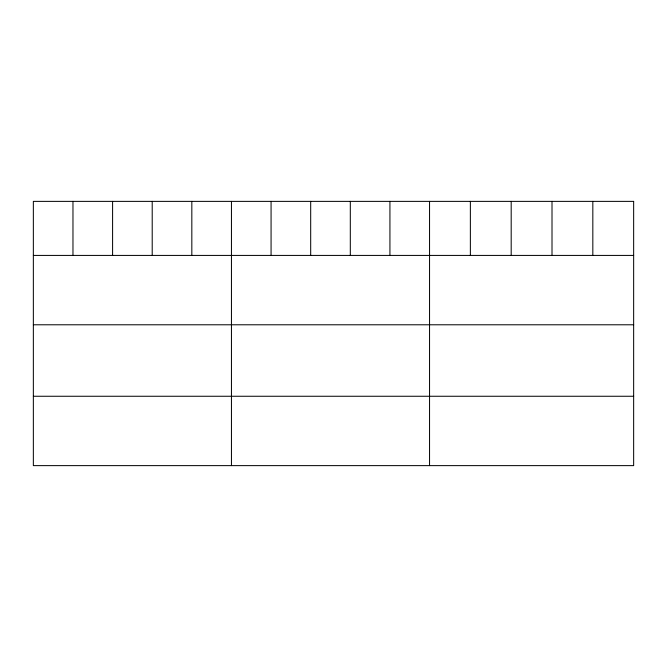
<?xml version="1.0" encoding="UTF-8"?>
<svg xmlns="http://www.w3.org/2000/svg" width="667" height="667" viewBox="0 0 667 667"><rect width="100%" height="100%" fill="white"/><g stroke="black" fill="none" stroke-linecap="round" stroke-linejoin="round"><path stroke-width="1" d="M33.35 255.419L633.65 255.419M33.35 324.787L633.65 324.787M33.35 396.256L633.65 396.256M592.83 201.376L592.83 255.419M552.009 201.376L552.009 255.419M511.189 201.376L511.189 255.419M470.368 201.376L470.368 255.419M429.548 201.376L429.548 465.624M389.928 201.376L389.928 255.419M350.308 201.376L350.308 255.419M310.689 201.376L310.689 255.419M271.069 201.376L271.069 255.419M231.449 201.376L231.449 465.624M191.829 201.376L191.829 255.419M152.209 201.376L152.209 255.419M112.59 201.376L112.59 255.419M72.97 201.376L72.97 255.419M633.65 201.376L33.35 201.376L33.35 465.624L633.65 465.624L633.65 201.376"/></g></svg>
